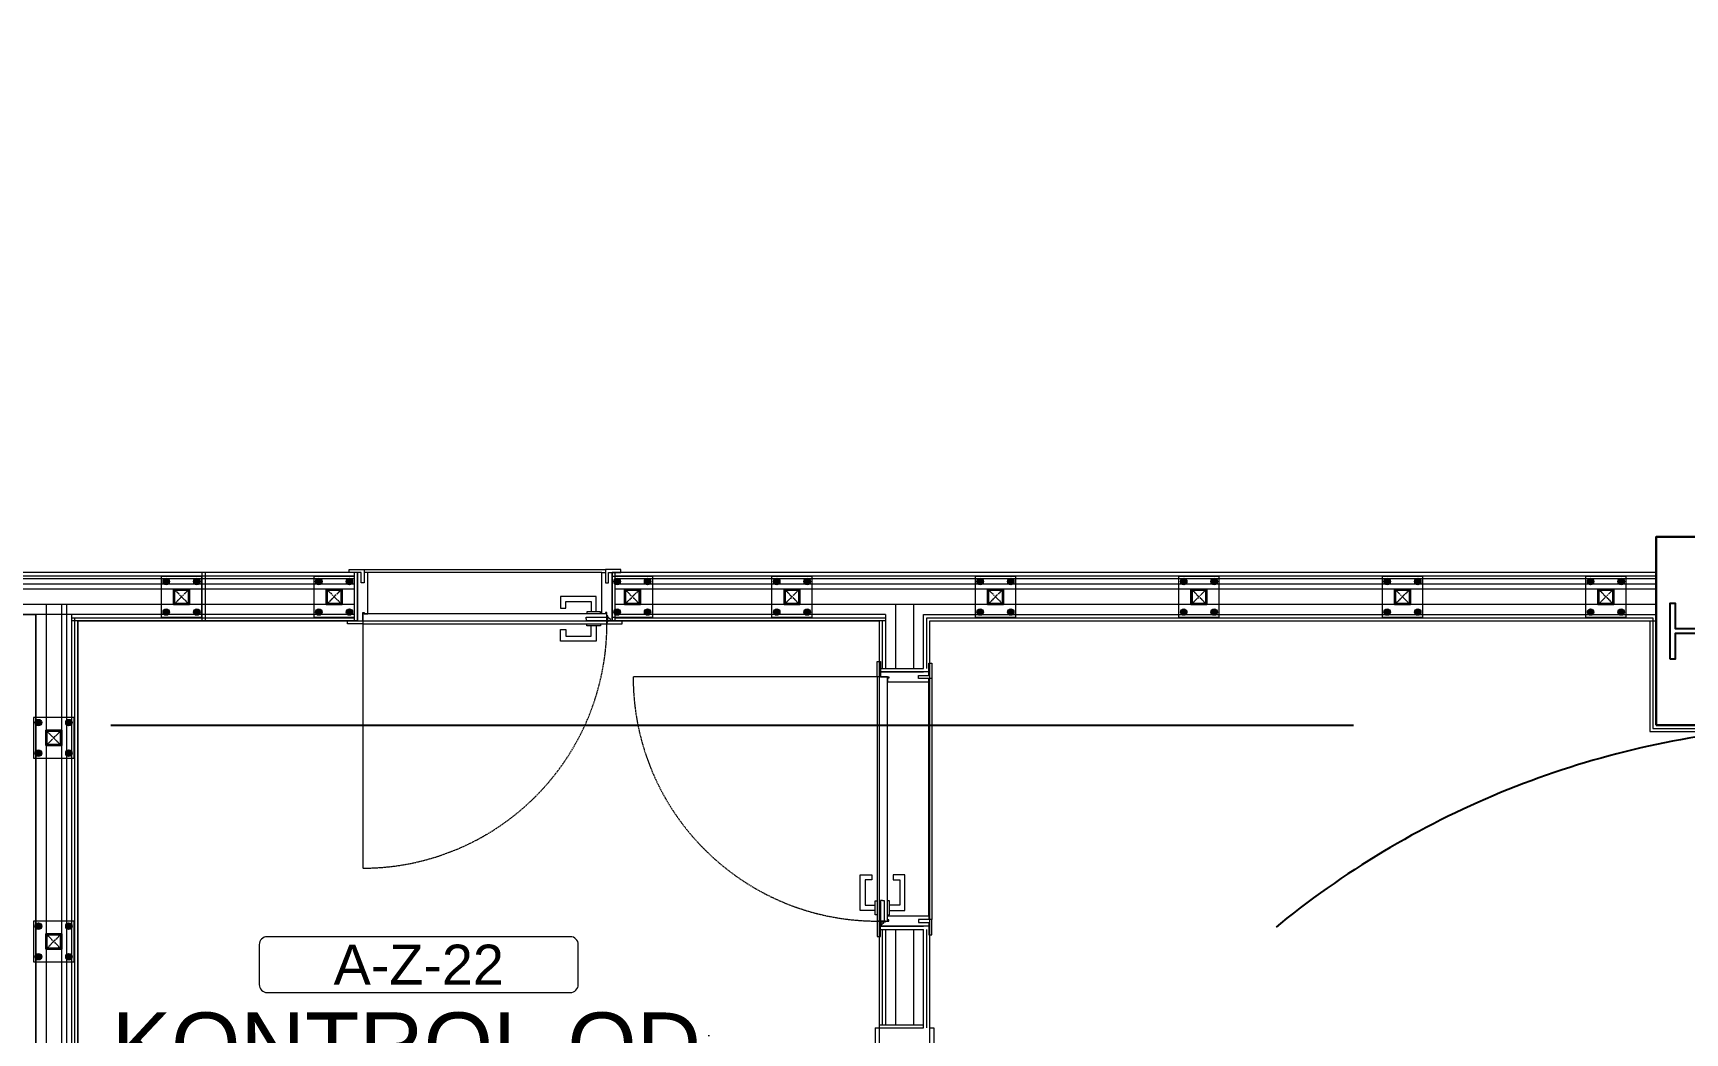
# Model space of a CAD drawing. Header units: centimetres. Extents: x 405464 to 563355, y 50011 to 66875.
# Drawn here: x 511373 to 512022, y 53761 to 54154 of the extents above; entities that cross this region are included whole.
import ezdxf
from ezdxf.enums import TextEntityAlignment as Align

# ---------------------------------------------------------------- set-up
doc = ezdxf.new("R2010")
doc.units = ezdxf.units.CM
for name, pattern in [('CHAIN', [0.3543, 0.2362, -0.0295, 0.0591, -0.0295]), ('DASHDOT', [25.4, 12.7, -6.35, 0, -6.35]), ('DASHED2', [9.525, 6.35, -3.175]), ('M00$0$CENTER', [50.8, 31.75, -6.35, 6.35, -6.35]), ('M00$0$HIDDEN', [0.375, 0.25, -0.125])]:
    doc.linetypes.add(name, pattern=pattern)
doc.layers.get('0').update_dxf_attribs({"lineweight": 9})
doc.layers.add('-MH_Ad', color=1, linetype='Continuous', lineweight=9, true_color=0xff0000)
doc.layers.add('DV_alçıpanel_duvar_yeni', color=1, linetype='Continuous', lineweight=20, true_color=0xff0000)
for name, color, linetype, lineweight in [('0-KRCN-MİMARİ-220526', 8, 'Continuous', 9), ('A_Aks', 30, 'DASHDOT', 9), ('A_celik', 1, 'Continuous', 25), ('A_Duvar-alçiplak', 3, 'Continuous', 30), ('D_Alcipan_YL', 13, 'BATTING', 13), ('DV_akustik', 31, 'Continuous', 13), ('G_0.09', 254, 'Continuous', 9), ('G_0.13', 145, 'Continuous', 13), ('M00$0$A_Iskelet', 20, 'Continuous', 25), ('M00$0$D_Merkez', 51, 'M00$0$CENTER', 13), ('M00$0$D_Profil', 155, 'Continuous', 15), ('M00$0$KP_Acilim', 201, 'M00$0$HIDDEN', 15), ('M00$0$KP_Aksesuar', 9, 'Continuous', 9), ('M00$0$Y_Hidden_[Gizli]', 9, 'M00$0$HIDDEN', 9), ('M00_Mahal_No$0$MH_Alan', 51, 'Continuous', 9), ('MH_Alan', 51, 'Continuous', 9)]:
    doc.layers.add(name, color=color, linetype=linetype, lineweight=lineweight)
doc.layers.add('03__ASM_ALL_CURVES', color=7, linetype='Continuous')
doc.styles.add('M00_Mahal_No$0$Kalin01', font='swissk.ttf')
doc.styles.add('M00_Mahal_No$0$Normal', font='swiss.ttf')
doc.linetypes.add('BATTING', pattern='A,0.0001,-0.1,[134,ltypeshp.shx,S=0.1,R=0,X=-0.1,Y=0],-0.2,[134,ltypeshp.shx,S=0.1,R=180,X=0.1,Y=0],-0.1', length=0.4001)

# ---------------------------------------------------------------- blocks, each defined once
blk = doc.blocks.new('a_aks')
at = {"layer": 'A_Aks', "color": 8, "ltscale": 200}
for p, q in [((7280, 5308.05), (7280, -831.11)), ((-743.44, 1657), (12633.63, 1657))]:
    blk.add_line(p, q, dxfattribs=at)
blk = doc.blocks.new('mimari_yeni_durum')
at = {"layer": 'A_celik', "color": 8}
blk.add_lwpolyline([(7658, 1646), (7658, 1668), (7660, 1668), (7660, 1658), (7700, 1658), (7700, 1668), (7702, 1668), (7702, 1646), (7700, 1646), (7700, 1656), (7660, 1656), (7660, 1646), (7658, 1646)], dxfattribs=at)
at = {"layer": 'A_Duvar-alçiplak', "color": 8}
blk.add_lwpolyline([(7652.5, 1620), (7707.5, 1620), (7707.5, 1694), (7652.5, 1694)], close=True, dxfattribs=at)
at = {"layer": 'A_Aks', "color": 8}
blk.add_blockref('a_aks', (0, 0), dxfattribs=at)
blk = doc.blocks.new('A$C64829d13')
at = {"layer": '03__ASM_ALL_CURVES', "color": 8, "linetype": 'DASHED2', "ltscale": 10}
for p, q in [((241.8, 176.8), (241.8, 0)), ((241.8, 0), (0, 0))]:
    blk.add_line(p, q, dxfattribs=at)
blk.add_arc((153.4, 45.5), 45.5, 109.45227, 22.04551, dxfattribs=at)
blk = doc.blocks.new('M00_Mahal_No$0$MHL')
at = {"color": 0, "linetype": 'ByBlock', "lineweight": -2}
blk.add_lwpolyline([(-100, -5), (-100, -30, 0.414214), (-95, -35), (95, -35, 0.414214), (100, -30), (100, -5, 0.414214), (95, 0), (-95, 0, 0.414214)], format="xyb", close=True, dxfattribs=at)
for tag, height, style, p in [('MAHALNO', 25, 'M00_Mahal_No$0$Kalin01', (0, -17.5)), ('MAHALADI', 40, 'M00_Mahal_No$0$Normal', (0, -67.5))]:
    blk.add_attdef(tag, text='', height=height, dxfattribs=dict(at, style=style)).set_placement(p, align=Align.MIDDLE_CENTER)
at = {"layer": 'M00_Mahal_No$0$MH_Alan', "style": 'M00_Mahal_No$0$Normal'}
blk.add_attdef('ALAN', text='', height=40, dxfattribs=at).set_placement((0, -127.5), align=Align.MIDDLE_CENTER)
blk = doc.blocks.new('A$C17b1b0ad')
at = {"layer": 'MH_Alan', "color": 8}
blk.add_lwpolyline([(7032, 77), (7032, 1261), (7367, 1261), (7367, 1661), (7652.5, 1661), (7652.5, 1620), (7707.5, 1620), (7707.5, 1661), (8849, 1661), (8849, 1620), (8907, 1620), (8907, 88.2)], dxfattribs=at)
blk.add_lwpolyline([(7032, 1661), (7347, 1661), (7347, 1281), (7032, 1281)], close=True, dxfattribs=at)
at = {"layer": '-MH_Ad', "color": 8}
ref = blk.add_blockref('M00_Mahal_No$0$MHL', (7166.02, 1536.87), dxfattribs=dict(at, xscale=0.6272, yscale=0.6272, zscale=0.6272))
ref.add_attrib('MAHALNO', 'A-Z-22', dxfattribs={"layer": '0', "color": 0, "linetype": 'ByBlock', "lineweight": -2, "height": 15.68, "style": 'M00_Mahal_No$0$Kalin01'}).set_placement((7166.02, 1525.9), align=Align.MIDDLE_CENTER)
ref.add_attrib('MAHALADI', 'KONTROL OD.', dxfattribs={"layer": '0', "color": 0, "linetype": 'ByBlock', "lineweight": -2, "height": 25.088, "style": 'M00_Mahal_No$0$Normal'}).set_placement((7166.02, 1494.54), align=Align.MIDDLE_CENTER)
ref.add_attrib('ALAN', '11.97 m²', dxfattribs={"layer": 'M00_Mahal_No$0$MH_Alan', "height": 18.816, "style": 'M00_Mahal_No$0$Normal'}).set_placement((7166.02, 1456.91), align=Align.MIDDLE_CENTER)
blk = doc.blocks.new('*U114')
at = {"ltscale": 40}
blk.add_lwpolyline([(0, 0), (0, 6), (6, 6), (6, 0)], close=True, dxfattribs=at)
at = {"layer": 'M00$0$D_Merkez', "ltscale": 0.015}
for points in [[(0, 0), (6, 6)], [(0, 6), (6, 0)]]:
    blk.add_lwpolyline(points, dxfattribs=at)
at = {"layer": 'M00$0$D_Profil', "ltscale": 40}
blk.add_lwpolyline([(0.4, 0.4), (0.4, 5.6), (5.6, 5.6), (5.6, 0.4)], close=True, dxfattribs=at)
blk = doc.blocks.new('duvarlar')
at = {"color": 8}
for points in [[(7064.75, 1662.5), (7080.75, 1662.5), (7080.75, 1678.5), (7064.75, 1678.5)], [(7124.75, 1662.5), (7140.75, 1662.5), (7140.75, 1678.5), (7124.75, 1678.5)], [(7143.4, 1680), (7138.6, 1680), (7138.6, 1681.2), (7144.6, 1681.2), (7144.6, 1676), (7143.4, 1676)], [(7144.5, 1663.8), (7146, 1663.8), (7146, 1680), (7144.6, 1680), (7144.6, 1676), (7143.4, 1676), (7143.4, 1680), (7142, 1680), (7142, 1661), (7144, 1661), (7144, 1664.3), (7144.5, 1664.3)], [(7239.4, 1680), (7239.4, 1676), (7240.6, 1676), (7240.6, 1680), (7242, 1680), (7242, 1661), (7240, 1661), (7240, 1664.3), (7239.5, 1664.3), (7239.5, 1663.8), (7238, 1663.8), (7238, 1680)], [(7240.6, 1680), (7245.4, 1680), (7245.4, 1681.2), (7239.4, 1681.2), (7239.4, 1676), (7240.6, 1676)], [(7242, 1662.5), (7258, 1662.5), (7258, 1678.5), (7242, 1678.5)], [(7304.75, 1662.5), (7320.75, 1662.5), (7320.75, 1678.5), (7304.75, 1678.5)], [(7384.75, 1662.5), (7400.75, 1662.5), (7400.75, 1678.5), (7384.75, 1678.5)], [(7464.75, 1662.5), (7480.75, 1662.5), (7480.75, 1678.5), (7464.75, 1678.5)], [(7544.75, 1662.5), (7560.75, 1662.5), (7560.75, 1678.5), (7544.75, 1678.5)], [(7624.75, 1662.5), (7640.75, 1662.5), (7640.75, 1678.5), (7624.75, 1678.5)], [(7240, 1659.8), (7240, 1663.8), (7144, 1663.8), (7144, 1659.8)], [(7144, 1659.8), (7138, 1659.8), (7138, 1661), (7144, 1661)], [(7240, 1659.8), (7246, 1659.8), (7246, 1661), (7240, 1661)], [(7346.3, 1639), (7346.3, 1645), (7347.5, 1645), (7347.5, 1639)], [(7366.5, 1639.6), (7366.5, 1644.4), (7367.7, 1644.4), (7367.7, 1638.4), (7362.5, 1638.4), (7362.5, 1639.6)], [(7346.3, 1543), (7350.3, 1543), (7350.3, 1639), (7346.3, 1639)], [(7350.3, 1638.5), (7350.3, 1637), (7366.5, 1637), (7366.5, 1638.4), (7362.5, 1638.4), (7362.5, 1639.6), (7366.5, 1639.6), (7366.5, 1641), (7347.5, 1641), (7347.5, 1639), (7350.8, 1639), (7350.8, 1638.5)], [(7030.5, 1607), (7030.5, 1623), (7014.5, 1623), (7014.5, 1607)], [(7030.5, 1527), (7030.5, 1543), (7014.5, 1543), (7014.5, 1527)], [(7346.3, 1543), (7346.3, 1537), (7347.5, 1537), (7347.5, 1543)], [(7366.5, 1543.6), (7362.5, 1543.6), (7362.5, 1542.4), (7366.5, 1542.4), (7366.5, 1541), (7347.5, 1541), (7347.5, 1543), (7350.8, 1543), (7350.8, 1543.5), (7350.3, 1543.5), (7350.3, 1545), (7366.5, 1545)], [(7366.5, 1542.4), (7366.5, 1537.6), (7367.7, 1537.6), (7367.7, 1543.6), (7362.5, 1543.6), (7362.5, 1542.4)]]:
    blk.add_lwpolyline(points, close=True, dxfattribs=at)
for points in [[(7345.5, 1501), (7347, 1501)], [(7367, 1501), (7368.5, 1501)]]:
    blk.add_lwpolyline(points, dxfattribs=at)
at = {"layer": 'D_Alcipan_YL', "color": 8, "linetype": 'BATTING', "ltscale": 4}
for p, q in [((7140.75, 1675.5), (6507.5, 1675.5)), ((7652.5, 1675.5), (7243.25, 1675.5)), ((7027.5, 1667.5), (7027.5, 77))]:
    blk.add_line(p, q, dxfattribs=at)
at = {"layer": 'DV_akustik', "color": 8}
for p, q in [((6507.5, 1663.5), (7015.5, 1663.5)), ((7015.5, 1663.5), (7015.5, 88)), ((7364.5, 1642.25), (7364.5, 1663.5)), ((7364.5, 1663.5), (7652.5, 1663.5)), ((7652.5, 1663.5), (7652.5, 1620)), ((7367, 1642.25), (7367, 1661)), ((7367, 1661), (7650, 1661)), ((7650, 1661), (7650, 1617.5)), ((7650, 1617.5), (7710, 1617.5)), ((7652.5, 1620), (7707.5, 1620)), ((7364.5, 1501), (7364.5, 1539.75)), ((7367, 1501), (7367, 1539.75))]:
    blk.add_line(p, q, dxfattribs=at)
at = {"layer": 'DV_akustik', "color": 8, "linetype": 'BATTING', "ltscale": 2.5}
for p, q in [((7365.75, 1642.25), (7365.75, 1662.25)), ((7365.75, 1662.25), (7651.25, 1662.25)), ((7651.25, 1662.25), (7651.25, 1618.75)), ((7651.25, 1618.75), (7708.75, 1618.75)), ((7365.75, 1501), (7365.75, 1539.75))]:
    blk.add_line(p, q, dxfattribs=at)
at = {"layer": 'DV_alçıpanel_duvar_yeni', "color": 8}
for p, q in [((7142, 1680), (6507.5, 1680)), ((6507.5, 1678.75), (7140.75, 1678.75)), ((7140.75, 1677.5), (6507.5, 1677.5)), ((7080.75, 1680), (7080.75, 1661)), ((7082, 1680), (7082, 1661)), ((7140.75, 1661), (7140.75, 1680)), ((7142, 1661), (7142, 1680)), ((7652.5, 1680), (7242, 1680)), ((7242, 1661), (7242, 1680)), ((7243.25, 1661), (7243.25, 1680)), ((7243.25, 1678.75), (7652.5, 1678.75)), ((7652.5, 1677.5), (7243.25, 1677.5)), ((7015.5, 77), (7015.5, 1663.5)), ((7140.75, 1663.5), (7029.5, 1663.5)), ((7029.5, 1663.5), (7029.5, 1278.5)), ((7349.5, 1663.5), (7243.25, 1663.5)), ((7349.5, 1663.5), (7349.5, 1642.25)), ((7029.5, 1662.25), (7140.75, 1662.25)), ((7142, 1661), (7029.5, 1661)), ((7030.75, 1278.5), (7030.75, 1662.25)), ((7032, 1661), (7032, 1278.5)), ((7349.5, 1661), (7242, 1661)), ((7243.25, 1662.25), (7349.5, 1662.25)), ((7347, 1661), (7347, 1641)), ((7348.25, 1661), (7348.25, 1642.25)), ((7347, 1642.25), (7364.5, 1642.25)), ((7347, 1641), (7364.5, 1641)), ((7347, 1541), (7347, 1501)), ((7347, 1541), (7364.5, 1541)), ((7347, 1539.75), (7364.5, 1539.75)), ((7348.25, 1539.75), (7348.25, 1502.25)), ((7349.5, 1539.75), (7349.5, 1502.25)), ((7347, 1502.25), (7364.5, 1502.25)), ((7347, 1501), (7364.5, 1501))]:
    blk.add_line(p, q, dxfattribs=at)
at = {"layer": 'G_0.09', "color": 8}
for p, q in [((7065.58, 1676.5), (7066.16, 1677.51)), ((7066.16, 1675.49), (7065.58, 1676.5)), ((7066.16, 1677.51), (7067.34, 1677.51)), ((7067.34, 1677.51), (7067.92, 1676.5)), ((7067.92, 1676.5), (7067.34, 1675.49)), ((7078.16, 1677.51), (7077.58, 1676.5)), ((7077.58, 1676.5), (7078.16, 1675.49)), ((7079.34, 1677.51), (7078.16, 1677.51)), ((7079.92, 1676.5), (7079.34, 1677.51)), ((7079.34, 1675.49), (7079.92, 1676.5)), ((7125.58, 1676.5), (7126.16, 1677.51)), ((7126.16, 1675.49), (7125.58, 1676.5)), ((7126.16, 1677.51), (7127.34, 1677.51)), ((7127.34, 1677.51), (7127.92, 1676.5)), ((7127.92, 1676.5), (7127.34, 1675.49)), ((7138.16, 1677.51), (7137.58, 1676.5)), ((7137.58, 1676.5), (7138.16, 1675.49)), ((7139.34, 1677.51), (7138.16, 1677.51)), ((7139.92, 1676.5), (7139.34, 1677.51)), ((7139.34, 1675.49), (7139.92, 1676.5)), ((7242.83, 1676.5), (7243.41, 1677.51)), ((7243.41, 1675.49), (7242.83, 1676.5)), ((7243.41, 1677.51), (7244.59, 1677.51)), ((7244.59, 1677.51), (7245.17, 1676.5)), ((7245.17, 1676.5), (7244.59, 1675.49)), ((7255.41, 1677.51), (7254.83, 1676.5)), ((7254.83, 1676.5), (7255.41, 1675.49)), ((7256.59, 1677.51), (7255.41, 1677.51)), ((7257.17, 1676.5), (7256.59, 1677.51)), ((7256.59, 1675.49), (7257.17, 1676.5)), ((7305.58, 1676.5), (7306.16, 1677.51)), ((7306.16, 1675.49), (7305.58, 1676.5)), ((7306.16, 1677.51), (7307.34, 1677.51)), ((7307.34, 1677.51), (7307.92, 1676.5)), ((7307.92, 1676.5), (7307.34, 1675.49)), ((7318.16, 1677.51), (7317.58, 1676.5)), ((7317.58, 1676.5), (7318.16, 1675.49)), ((7319.34, 1677.51), (7318.16, 1677.51)), ((7319.92, 1676.5), (7319.34, 1677.51)), ((7319.34, 1675.49), (7319.92, 1676.5)), ((7385.58, 1676.5), (7386.16, 1677.51)), ((7386.16, 1675.49), (7385.58, 1676.5)), ((7386.16, 1677.51), (7387.34, 1677.51)), ((7387.34, 1677.51), (7387.92, 1676.5)), ((7387.92, 1676.5), (7387.34, 1675.49)), ((7398.16, 1677.51), (7397.58, 1676.5)), ((7397.58, 1676.5), (7398.16, 1675.49)), ((7399.34, 1677.51), (7398.16, 1677.51)), ((7399.92, 1676.5), (7399.34, 1677.51)), ((7399.34, 1675.49), (7399.92, 1676.5)), ((7465.58, 1676.5), (7466.16, 1677.51)), ((7466.16, 1675.49), (7465.58, 1676.5)), ((7466.16, 1677.51), (7467.34, 1677.51)), ((7467.34, 1677.51), (7467.92, 1676.5)), ((7467.92, 1676.5), (7467.34, 1675.49)), ((7478.16, 1677.51), (7477.58, 1676.5)), ((7477.58, 1676.5), (7478.16, 1675.49)), ((7479.34, 1677.51), (7478.16, 1677.51)), ((7479.92, 1676.5), (7479.34, 1677.51)), ((7479.34, 1675.49), (7479.92, 1676.5)), ((7545.58, 1676.5), (7546.16, 1677.51)), ((7546.16, 1675.49), (7545.58, 1676.5)), ((7546.16, 1677.51), (7547.34, 1677.51)), ((7547.34, 1677.51), (7547.92, 1676.5)), ((7547.92, 1676.5), (7547.34, 1675.49)), ((7558.16, 1677.51), (7557.58, 1676.5)), ((7557.58, 1676.5), (7558.16, 1675.49)), ((7559.34, 1677.51), (7558.16, 1677.51)), ((7559.92, 1676.5), (7559.34, 1677.51)), ((7559.34, 1675.49), (7559.92, 1676.5)), ((7625.58, 1676.5), (7626.16, 1677.51)), ((7626.16, 1675.49), (7625.58, 1676.5)), ((7626.16, 1677.51), (7627.34, 1677.51)), ((7627.34, 1677.51), (7627.92, 1676.5)), ((7627.92, 1676.5), (7627.34, 1675.49)), ((7638.16, 1677.51), (7637.58, 1676.5)), ((7637.58, 1676.5), (7638.16, 1675.49)), ((7639.34, 1677.51), (7638.16, 1677.51)), ((7639.92, 1676.5), (7639.34, 1677.51)), ((7639.34, 1675.49), (7639.92, 1676.5)), ((7067.34, 1675.49), (7066.16, 1675.49)), ((7078.16, 1675.49), (7079.34, 1675.49)), ((7127.34, 1675.49), (7126.16, 1675.49)), ((7138.16, 1675.49), (7139.34, 1675.49)), ((7244.59, 1675.49), (7243.41, 1675.49)), ((7255.41, 1675.49), (7256.59, 1675.49)), ((7307.34, 1675.49), (7306.16, 1675.49)), ((7318.16, 1675.49), (7319.34, 1675.49)), ((7387.34, 1675.49), (7386.16, 1675.49)), ((7398.16, 1675.49), (7399.34, 1675.49)), ((7467.34, 1675.49), (7466.16, 1675.49)), ((7478.16, 1675.49), (7479.34, 1675.49)), ((7547.34, 1675.49), (7546.16, 1675.49)), ((7558.16, 1675.49), (7559.34, 1675.49)), ((7627.34, 1675.49), (7626.16, 1675.49)), ((7638.16, 1675.49), (7639.34, 1675.49)), ((7066.16, 1665.51), (7065.58, 1664.5)), ((7065.58, 1664.5), (7066.16, 1663.49)), ((7067.34, 1665.51), (7066.16, 1665.51)), ((7066.16, 1663.49), (7067.34, 1663.49)), ((7067.92, 1664.5), (7067.34, 1665.51)), ((7067.34, 1663.49), (7067.92, 1664.5)), ((7077.58, 1664.5), (7078.16, 1665.51)), ((7078.16, 1663.49), (7077.58, 1664.5)), ((7078.16, 1665.51), (7079.34, 1665.51)), ((7079.34, 1663.49), (7078.16, 1663.49)), ((7079.34, 1665.51), (7079.92, 1664.5)), ((7079.92, 1664.5), (7079.34, 1663.49)), ((7126.16, 1665.51), (7125.58, 1664.5)), ((7125.58, 1664.5), (7126.16, 1663.49)), ((7127.34, 1665.51), (7126.16, 1665.51)), ((7126.16, 1663.49), (7127.34, 1663.49)), ((7127.92, 1664.5), (7127.34, 1665.51)), ((7127.34, 1663.49), (7127.92, 1664.5)), ((7137.58, 1664.5), (7138.16, 1665.51)), ((7138.16, 1663.49), (7137.58, 1664.5)), ((7138.16, 1665.51), (7139.34, 1665.51)), ((7139.34, 1663.49), (7138.16, 1663.49)), ((7139.34, 1665.51), (7139.92, 1664.5)), ((7139.92, 1664.5), (7139.34, 1663.49)), ((7243.41, 1665.51), (7242.83, 1664.5)), ((7242.83, 1664.5), (7243.41, 1663.49)), ((7244.59, 1665.51), (7243.41, 1665.51)), ((7243.41, 1663.49), (7244.59, 1663.49)), ((7245.17, 1664.5), (7244.59, 1665.51)), ((7244.59, 1663.49), (7245.17, 1664.5)), ((7254.83, 1664.5), (7255.41, 1665.51)), ((7255.41, 1663.49), (7254.83, 1664.5)), ((7255.41, 1665.51), (7256.59, 1665.51)), ((7256.59, 1663.49), (7255.41, 1663.49)), ((7256.59, 1665.51), (7257.17, 1664.5)), ((7257.17, 1664.5), (7256.59, 1663.49)), ((7306.16, 1665.51), (7305.58, 1664.5)), ((7305.58, 1664.5), (7306.16, 1663.49)), ((7307.34, 1665.51), (7306.16, 1665.51)), ((7306.16, 1663.49), (7307.34, 1663.49)), ((7307.92, 1664.5), (7307.34, 1665.51)), ((7307.34, 1663.49), (7307.92, 1664.5)), ((7317.58, 1664.5), (7318.16, 1665.51)), ((7318.16, 1663.49), (7317.58, 1664.5)), ((7318.16, 1665.51), (7319.34, 1665.51)), ((7319.34, 1663.49), (7318.16, 1663.49)), ((7319.34, 1665.51), (7319.92, 1664.5)), ((7319.92, 1664.5), (7319.34, 1663.49)), ((7386.16, 1665.51), (7385.58, 1664.5)), ((7385.58, 1664.5), (7386.16, 1663.49)), ((7387.34, 1665.51), (7386.16, 1665.51)), ((7386.16, 1663.49), (7387.34, 1663.49)), ((7387.92, 1664.5), (7387.34, 1665.51)), ((7387.34, 1663.49), (7387.92, 1664.5)), ((7397.58, 1664.5), (7398.16, 1665.51)), ((7398.16, 1663.49), (7397.58, 1664.5)), ((7398.16, 1665.51), (7399.34, 1665.51)), ((7399.34, 1663.49), (7398.16, 1663.49)), ((7399.34, 1665.51), (7399.92, 1664.5)), ((7399.92, 1664.5), (7399.34, 1663.49)), ((7466.16, 1665.51), (7465.58, 1664.5)), ((7465.58, 1664.5), (7466.16, 1663.49)), ((7467.34, 1665.51), (7466.16, 1665.51)), ((7466.16, 1663.49), (7467.34, 1663.49)), ((7467.92, 1664.5), (7467.34, 1665.51)), ((7467.34, 1663.49), (7467.92, 1664.5)), ((7477.58, 1664.5), (7478.16, 1665.51)), ((7478.16, 1663.49), (7477.58, 1664.5)), ((7478.16, 1665.51), (7479.34, 1665.51)), ((7479.34, 1663.49), (7478.16, 1663.49)), ((7479.34, 1665.51), (7479.92, 1664.5)), ((7479.92, 1664.5), (7479.34, 1663.49)), ((7546.16, 1665.51), (7545.58, 1664.5)), ((7545.58, 1664.5), (7546.16, 1663.49)), ((7547.34, 1665.51), (7546.16, 1665.51)), ((7546.16, 1663.49), (7547.34, 1663.49)), ((7547.92, 1664.5), (7547.34, 1665.51)), ((7547.34, 1663.49), (7547.92, 1664.5)), ((7557.58, 1664.5), (7558.16, 1665.51)), ((7558.16, 1663.49), (7557.58, 1664.5)), ((7558.16, 1665.51), (7559.34, 1665.51)), ((7559.34, 1663.49), (7558.16, 1663.49)), ((7559.34, 1665.51), (7559.92, 1664.5)), ((7559.92, 1664.5), (7559.34, 1663.49)), ((7626.16, 1665.51), (7625.58, 1664.5)), ((7625.58, 1664.5), (7626.16, 1663.49)), ((7627.34, 1665.51), (7626.16, 1665.51)), ((7626.16, 1663.49), (7627.34, 1663.49)), ((7627.92, 1664.5), (7627.34, 1665.51)), ((7627.34, 1663.49), (7627.92, 1664.5)), ((7637.58, 1664.5), (7638.16, 1665.51)), ((7638.16, 1663.49), (7637.58, 1664.5)), ((7638.16, 1665.51), (7639.34, 1665.51)), ((7639.34, 1663.49), (7638.16, 1663.49)), ((7639.34, 1665.51), (7639.92, 1664.5)), ((7639.92, 1664.5), (7639.34, 1663.49)), ((7016.5, 1622.17), (7015.49, 1621.59)), ((7015.49, 1621.59), (7015.49, 1620.41)), ((7015.49, 1620.41), (7016.5, 1619.83)), ((7017.51, 1621.59), (7016.5, 1622.17)), ((7016.5, 1619.83), (7017.51, 1620.41)), ((7017.51, 1620.41), (7017.51, 1621.59)), ((7027.49, 1621.59), (7028.5, 1622.17)), ((7027.49, 1620.41), (7027.49, 1621.59)), ((7028.5, 1619.83), (7027.49, 1620.41)), ((7028.5, 1622.17), (7029.51, 1621.59)), ((7029.51, 1620.41), (7028.5, 1619.83)), ((7029.51, 1621.59), (7029.51, 1620.41)), ((7015.49, 1609.59), (7016.5, 1610.17)), ((7015.49, 1608.41), (7015.49, 1609.59)), ((7016.5, 1607.83), (7015.49, 1608.41)), ((7016.5, 1610.17), (7017.51, 1609.59)), ((7017.51, 1608.41), (7016.5, 1607.83)), ((7017.51, 1609.59), (7017.51, 1608.41)), ((7028.5, 1610.17), (7027.49, 1609.59)), ((7027.49, 1609.59), (7027.49, 1608.41)), ((7027.49, 1608.41), (7028.5, 1607.83)), ((7029.51, 1609.59), (7028.5, 1610.17)), ((7028.5, 1607.83), (7029.51, 1608.41)), ((7029.51, 1608.41), (7029.51, 1609.59)), ((7016.5, 1542.17), (7015.49, 1541.59)), ((7015.49, 1541.59), (7015.49, 1540.41)), ((7015.49, 1540.41), (7016.5, 1539.83)), ((7017.51, 1541.59), (7016.5, 1542.17)), ((7016.5, 1539.83), (7017.51, 1540.41)), ((7017.51, 1540.41), (7017.51, 1541.59)), ((7027.49, 1541.59), (7028.5, 1542.17)), ((7027.49, 1540.41), (7027.49, 1541.59)), ((7028.5, 1539.83), (7027.49, 1540.41)), ((7028.5, 1542.17), (7029.51, 1541.59)), ((7029.51, 1540.41), (7028.5, 1539.83)), ((7029.51, 1541.59), (7029.51, 1540.41)), ((7015.49, 1529.59), (7016.5, 1530.17)), ((7015.49, 1528.41), (7015.49, 1529.59)), ((7016.5, 1527.83), (7015.49, 1528.41)), ((7016.5, 1530.17), (7017.51, 1529.59)), ((7017.51, 1528.41), (7016.5, 1527.83)), ((7017.51, 1529.59), (7017.51, 1528.41)), ((7028.5, 1530.17), (7027.49, 1529.59)), ((7027.49, 1529.59), (7027.49, 1528.41)), ((7027.49, 1528.41), (7028.5, 1527.83)), ((7029.51, 1529.59), (7028.5, 1530.17)), ((7028.5, 1527.83), (7029.51, 1528.41)), ((7029.51, 1528.41), (7029.51, 1529.59))]:
    blk.add_line(p, q, dxfattribs=at)
at = {"layer": 'G_0.09', "color": 8, "linetype": 'CHAIN', "ltscale": 3}
for p, q in [((7067.92, 1676.5), (7065.58, 1676.5)), ((7066.75, 1677.51), (7066.75, 1675.49)), ((7077.58, 1676.5), (7079.92, 1676.5)), ((7078.75, 1677.51), (7078.75, 1675.49)), ((7127.92, 1676.5), (7125.58, 1676.5)), ((7126.75, 1677.51), (7126.75, 1675.49)), ((7137.58, 1676.5), (7139.92, 1676.5)), ((7138.75, 1677.51), (7138.75, 1675.49)), ((7245.17, 1676.5), (7242.83, 1676.5)), ((7244, 1677.51), (7244, 1675.49)), ((7254.83, 1676.5), (7257.17, 1676.5)), ((7256, 1677.51), (7256, 1675.49)), ((7307.92, 1676.5), (7305.58, 1676.5)), ((7306.75, 1677.51), (7306.75, 1675.49)), ((7317.58, 1676.5), (7319.92, 1676.5)), ((7318.75, 1677.51), (7318.75, 1675.49)), ((7387.92, 1676.5), (7385.58, 1676.5)), ((7386.75, 1677.51), (7386.75, 1675.49)), ((7397.58, 1676.5), (7399.92, 1676.5)), ((7398.75, 1677.51), (7398.75, 1675.49)), ((7467.92, 1676.5), (7465.58, 1676.5)), ((7466.75, 1677.51), (7466.75, 1675.49)), ((7477.58, 1676.5), (7479.92, 1676.5)), ((7478.75, 1677.51), (7478.75, 1675.49)), ((7547.92, 1676.5), (7545.58, 1676.5)), ((7546.75, 1677.51), (7546.75, 1675.49)), ((7557.58, 1676.5), (7559.92, 1676.5)), ((7558.75, 1677.51), (7558.75, 1675.49)), ((7627.92, 1676.5), (7625.58, 1676.5)), ((7626.75, 1677.51), (7626.75, 1675.49)), ((7637.58, 1676.5), (7639.92, 1676.5)), ((7638.75, 1677.51), (7638.75, 1675.49)), ((7067.92, 1664.5), (7065.58, 1664.5)), ((7066.75, 1663.49), (7066.75, 1665.51)), ((7077.58, 1664.5), (7079.92, 1664.5)), ((7078.75, 1663.49), (7078.75, 1665.51)), ((7127.92, 1664.5), (7125.58, 1664.5)), ((7126.75, 1663.49), (7126.75, 1665.51)), ((7137.58, 1664.5), (7139.92, 1664.5)), ((7138.75, 1663.49), (7138.75, 1665.51)), ((7245.17, 1664.5), (7242.83, 1664.5)), ((7244, 1663.49), (7244, 1665.51)), ((7254.83, 1664.5), (7257.17, 1664.5)), ((7256, 1663.49), (7256, 1665.51)), ((7307.92, 1664.5), (7305.58, 1664.5)), ((7306.75, 1663.49), (7306.75, 1665.51)), ((7317.58, 1664.5), (7319.92, 1664.5)), ((7318.75, 1663.49), (7318.75, 1665.51)), ((7387.92, 1664.5), (7385.58, 1664.5)), ((7386.75, 1663.49), (7386.75, 1665.51)), ((7397.58, 1664.5), (7399.92, 1664.5)), ((7398.75, 1663.49), (7398.75, 1665.51)), ((7467.92, 1664.5), (7465.58, 1664.5)), ((7466.75, 1663.49), (7466.75, 1665.51)), ((7477.58, 1664.5), (7479.92, 1664.5)), ((7478.75, 1663.49), (7478.75, 1665.51)), ((7547.92, 1664.5), (7545.58, 1664.5)), ((7546.75, 1663.49), (7546.75, 1665.51)), ((7557.58, 1664.5), (7559.92, 1664.5)), ((7558.75, 1663.49), (7558.75, 1665.51)), ((7627.92, 1664.5), (7625.58, 1664.5)), ((7626.75, 1663.49), (7626.75, 1665.51)), ((7637.58, 1664.5), (7639.92, 1664.5)), ((7638.75, 1663.49), (7638.75, 1665.51)), ((7015.49, 1621), (7017.51, 1621)), ((7016.5, 1619.83), (7016.5, 1622.17)), ((7029.51, 1621), (7027.49, 1621)), ((7028.5, 1619.83), (7028.5, 1622.17)), ((7015.49, 1609), (7017.51, 1609)), ((7016.5, 1610.17), (7016.5, 1607.83)), ((7029.51, 1609), (7027.49, 1609)), ((7028.5, 1610.17), (7028.5, 1607.83)), ((7015.49, 1541), (7017.51, 1541)), ((7016.5, 1539.83), (7016.5, 1542.17)), ((7029.51, 1541), (7027.49, 1541)), ((7028.5, 1539.83), (7028.5, 1542.17)), ((7015.49, 1529), (7017.51, 1529)), ((7016.5, 1530.17), (7016.5, 1527.83)), ((7029.51, 1529), (7027.49, 1529)), ((7028.5, 1530.17), (7028.5, 1527.83))]:
    blk.add_line(p, q, dxfattribs=at)
at = {"layer": 'G_0.09', "color": 8}
for points in [[(7345.5, 1501), (7345.5, 1301), (7347, 1301)], [(7368.5, 1501), (7368.5, 1301), (7367, 1301)]]:
    blk.add_lwpolyline(points, dxfattribs=at)
for centre, radius in [((7066.75, 1676.5), 1.28), ((7066.75, 1676.5), 0.917), ((7066.75, 1676.5), 0.9), ((7066.75, 1676.5), 0.693), ((7066.75, 1676.5), 0.64), ((7066.75, 1676.5), 0.539), ((7078.75, 1676.5), 1.28), ((7078.75, 1676.5), 0.917), ((7078.75, 1676.5), 0.9), ((7078.75, 1676.5), 0.693), ((7078.75, 1676.5), 0.64), ((7078.75, 1676.5), 0.539), ((7126.75, 1676.5), 1.28), ((7126.75, 1676.5), 0.917), ((7126.75, 1676.5), 0.9), ((7126.75, 1676.5), 0.693), ((7126.75, 1676.5), 0.64), ((7126.75, 1676.5), 0.539), ((7138.75, 1676.5), 1.28), ((7138.75, 1676.5), 0.917), ((7138.75, 1676.5), 0.9), ((7138.75, 1676.5), 0.693), ((7138.75, 1676.5), 0.64), ((7138.75, 1676.5), 0.539), ((7244, 1676.5), 1.28), ((7244, 1676.5), 0.917), ((7244, 1676.5), 0.9), ((7244, 1676.5), 0.693), ((7244, 1676.5), 0.64), ((7244, 1676.5), 0.539), ((7256, 1676.5), 1.28), ((7256, 1676.5), 0.917), ((7256, 1676.5), 0.9), ((7256, 1676.5), 0.693), ((7256, 1676.5), 0.64), ((7256, 1676.5), 0.539), ((7306.75, 1676.5), 1.28), ((7306.75, 1676.5), 0.917), ((7306.75, 1676.5), 0.9), ((7306.75, 1676.5), 0.693), ((7306.75, 1676.5), 0.64), ((7306.75, 1676.5), 0.539), ((7318.75, 1676.5), 1.28), ((7318.75, 1676.5), 0.917), ((7318.75, 1676.5), 0.9), ((7318.75, 1676.5), 0.693), ((7318.75, 1676.5), 0.64), ((7318.75, 1676.5), 0.539), ((7386.75, 1676.5), 1.28), ((7386.75, 1676.5), 0.917), ((7386.75, 1676.5), 0.9), ((7386.75, 1676.5), 0.693), ((7386.75, 1676.5), 0.64), ((7386.75, 1676.5), 0.539), ((7398.75, 1676.5), 1.28), ((7398.75, 1676.5), 0.917), ((7398.75, 1676.5), 0.9), ((7398.75, 1676.5), 0.693), ((7398.75, 1676.5), 0.64), ((7398.75, 1676.5), 0.539), ((7466.75, 1676.5), 1.28), ((7466.75, 1676.5), 0.917), ((7466.75, 1676.5), 0.9), ((7466.75, 1676.5), 0.693), ((7466.75, 1676.5), 0.64), ((7466.75, 1676.5), 0.539), ((7478.75, 1676.5), 1.28), ((7478.75, 1676.5), 0.917), ((7478.75, 1676.5), 0.9), ((7478.75, 1676.5), 0.693), ((7478.75, 1676.5), 0.64), ((7478.75, 1676.5), 0.539), ((7546.75, 1676.5), 1.28), ((7546.75, 1676.5), 0.917), ((7546.75, 1676.5), 0.9), ((7546.75, 1676.5), 0.693), ((7546.75, 1676.5), 0.64), ((7546.75, 1676.5), 0.539), ((7558.75, 1676.5), 1.28), ((7558.75, 1676.5), 0.917), ((7558.75, 1676.5), 0.9), ((7558.75, 1676.5), 0.693), ((7558.75, 1676.5), 0.64), ((7558.75, 1676.5), 0.539), ((7626.75, 1676.5), 1.28), ((7626.75, 1676.5), 0.917), ((7626.75, 1676.5), 0.9), ((7626.75, 1676.5), 0.693), ((7626.75, 1676.5), 0.64), ((7626.75, 1676.5), 0.539), ((7638.75, 1676.5), 1.28), ((7638.75, 1676.5), 0.917), ((7638.75, 1676.5), 0.9), ((7638.75, 1676.5), 0.693), ((7638.75, 1676.5), 0.64), ((7638.75, 1676.5), 0.539), ((7066.75, 1664.5), 1.28), ((7066.75, 1664.5), 0.917), ((7066.75, 1664.5), 0.9), ((7066.75, 1664.5), 0.693), ((7066.75, 1664.5), 0.64), ((7066.75, 1664.5), 0.539), ((7078.75, 1664.5), 1.28), ((7078.75, 1664.5), 0.917), ((7078.75, 1664.5), 0.9), ((7078.75, 1664.5), 0.693), ((7078.75, 1664.5), 0.64), ((7078.75, 1664.5), 0.539), ((7126.75, 1664.5), 1.28), ((7126.75, 1664.5), 0.917), ((7126.75, 1664.5), 0.9), ((7126.75, 1664.5), 0.693), ((7126.75, 1664.5), 0.64), ((7126.75, 1664.5), 0.539), ((7138.75, 1664.5), 1.28), ((7138.75, 1664.5), 0.917), ((7138.75, 1664.5), 0.9), ((7138.75, 1664.5), 0.693), ((7138.75, 1664.5), 0.64), ((7138.75, 1664.5), 0.539), ((7244, 1664.5), 1.28), ((7244, 1664.5), 0.917), ((7244, 1664.5), 0.9), ((7244, 1664.5), 0.693), ((7244, 1664.5), 0.64), ((7244, 1664.5), 0.539), ((7256, 1664.5), 1.28), ((7256, 1664.5), 0.917), ((7256, 1664.5), 0.9), ((7256, 1664.5), 0.693), ((7256, 1664.5), 0.64), ((7256, 1664.5), 0.539), ((7306.75, 1664.5), 1.28), ((7306.75, 1664.5), 0.917), ((7306.75, 1664.5), 0.9), ((7306.75, 1664.5), 0.693), ((7306.75, 1664.5), 0.64), ((7306.75, 1664.5), 0.539), ((7318.75, 1664.5), 1.28), ((7318.75, 1664.5), 0.917), ((7318.75, 1664.5), 0.9), ((7318.75, 1664.5), 0.693), ((7318.75, 1664.5), 0.64), ((7318.75, 1664.5), 0.539), ((7386.75, 1664.5), 1.28), ((7386.75, 1664.5), 0.917), ((7386.75, 1664.5), 0.9), ((7386.75, 1664.5), 0.693), ((7386.75, 1664.5), 0.64), ((7386.75, 1664.5), 0.539), ((7398.75, 1664.5), 1.28), ((7398.75, 1664.5), 0.917), ((7398.75, 1664.5), 0.9), ((7398.75, 1664.5), 0.693), ((7398.75, 1664.5), 0.64), ((7398.75, 1664.5), 0.539), ((7466.75, 1664.5), 1.28), ((7466.75, 1664.5), 0.917), ((7466.75, 1664.5), 0.9), ((7466.75, 1664.5), 0.693), ((7466.75, 1664.5), 0.64), ((7466.75, 1664.5), 0.539), ((7478.75, 1664.5), 1.28), ((7478.75, 1664.5), 0.917), ((7478.75, 1664.5), 0.9), ((7478.75, 1664.5), 0.693), ((7478.75, 1664.5), 0.64), ((7478.75, 1664.5), 0.539), ((7546.75, 1664.5), 1.28), ((7546.75, 1664.5), 0.917), ((7546.75, 1664.5), 0.9), ((7546.75, 1664.5), 0.693), ((7546.75, 1664.5), 0.64), ((7546.75, 1664.5), 0.539), ((7558.75, 1664.5), 1.28), ((7558.75, 1664.5), 0.917), ((7558.75, 1664.5), 0.9), ((7558.75, 1664.5), 0.693), ((7558.75, 1664.5), 0.64), ((7558.75, 1664.5), 0.539), ((7626.75, 1664.5), 1.28), ((7626.75, 1664.5), 0.917), ((7626.75, 1664.5), 0.9), ((7626.75, 1664.5), 0.693), ((7626.75, 1664.5), 0.64), ((7626.75, 1664.5), 0.539), ((7638.75, 1664.5), 1.28), ((7638.75, 1664.5), 0.917), ((7638.75, 1664.5), 0.9), ((7638.75, 1664.5), 0.693), ((7638.75, 1664.5), 0.64), ((7638.75, 1664.5), 0.539), ((7016.5, 1621), 1.28), ((7016.5, 1621), 0.917), ((7016.5, 1621), 0.9), ((7016.5, 1621), 0.693), ((7016.5, 1621), 0.64), ((7016.5, 1621), 0.539), ((7028.5, 1621), 1.28), ((7028.5, 1621), 0.917), ((7028.5, 1621), 0.9), ((7028.5, 1621), 0.693), ((7028.5, 1621), 0.64), ((7028.5, 1621), 0.539), ((7016.5, 1609), 1.28), ((7016.5, 1609), 0.917), ((7016.5, 1609), 0.9), ((7016.5, 1609), 0.693), ((7016.5, 1609), 0.64), ((7016.5, 1609), 0.539), ((7028.5, 1609), 1.28), ((7028.5, 1609), 0.917), ((7028.5, 1609), 0.9), ((7028.5, 1609), 0.693), ((7028.5, 1609), 0.64), ((7028.5, 1609), 0.539), ((7016.5, 1541), 1.28), ((7016.5, 1541), 0.917), ((7016.5, 1541), 0.9), ((7016.5, 1541), 0.693), ((7016.5, 1541), 0.64), ((7016.5, 1541), 0.539), ((7028.5, 1541), 1.28), ((7028.5, 1541), 0.917), ((7028.5, 1541), 0.9), ((7028.5, 1541), 0.693), ((7028.5, 1541), 0.64), ((7028.5, 1541), 0.539), ((7016.5, 1529), 1.28), ((7016.5, 1529), 0.917), ((7016.5, 1529), 0.9), ((7016.5, 1529), 0.693), ((7016.5, 1529), 0.64), ((7016.5, 1529), 0.539), ((7028.5, 1529), 1.28), ((7028.5, 1529), 0.917), ((7028.5, 1529), 0.9), ((7028.5, 1529), 0.693), ((7028.5, 1529), 0.64), ((7028.5, 1529), 0.539)]:
    blk.add_circle(centre, radius, dxfattribs=at)
at = {"layer": 'G_0.09', "color": 8, "linetype": 'Continuous'}
for centre, start, end in [((7066.75, 1676.5), 72, 252), ((7066.75, 1676.5), 72, 252), ((7066.75, 1676.5), 252, 72), ((7066.75, 1676.5), 252, 72), ((7078.75, 1676.5), 108, 288), ((7078.75, 1676.5), 108, 288), ((7078.75, 1676.5), 288, 108), ((7078.75, 1676.5), 288, 108), ((7126.75, 1676.5), 72, 252), ((7126.75, 1676.5), 72, 252), ((7126.75, 1676.5), 252, 72), ((7126.75, 1676.5), 252, 72), ((7138.75, 1676.5), 108, 288), ((7138.75, 1676.5), 108, 288), ((7138.75, 1676.5), 288, 108), ((7138.75, 1676.5), 288, 108), ((7244, 1676.5), 72, 252), ((7244, 1676.5), 72, 252), ((7244, 1676.5), 252, 72), ((7244, 1676.5), 252, 72), ((7256, 1676.5), 108, 288), ((7256, 1676.5), 108, 288), ((7256, 1676.5), 288, 108), ((7256, 1676.5), 288, 108), ((7306.75, 1676.5), 72, 252), ((7306.75, 1676.5), 72, 252), ((7306.75, 1676.5), 252, 72), ((7306.75, 1676.5), 252, 72), ((7318.75, 1676.5), 108, 288), ((7318.75, 1676.5), 108, 288), ((7318.75, 1676.5), 288, 108), ((7318.75, 1676.5), 288, 108), ((7386.75, 1676.5), 72, 252), ((7386.75, 1676.5), 72, 252), ((7386.75, 1676.5), 252, 72), ((7386.75, 1676.5), 252, 72), ((7398.75, 1676.5), 108, 288), ((7398.75, 1676.5), 108, 288), ((7398.75, 1676.5), 288, 108), ((7398.75, 1676.5), 288, 108), ((7466.75, 1676.5), 72, 252), ((7466.75, 1676.5), 72, 252), ((7466.75, 1676.5), 252, 72), ((7466.75, 1676.5), 252, 72), ((7478.75, 1676.5), 108, 288), ((7478.75, 1676.5), 108, 288), ((7478.75, 1676.5), 288, 108), ((7478.75, 1676.5), 288, 108), ((7546.75, 1676.5), 72, 252), ((7546.75, 1676.5), 72, 252), ((7546.75, 1676.5), 252, 72), ((7546.75, 1676.5), 252, 72), ((7558.75, 1676.5), 108, 288), ((7558.75, 1676.5), 108, 288), ((7558.75, 1676.5), 288, 108), ((7558.75, 1676.5), 288, 108), ((7626.75, 1676.5), 72, 252), ((7626.75, 1676.5), 72, 252), ((7626.75, 1676.5), 252, 72), ((7626.75, 1676.5), 252, 72), ((7638.75, 1676.5), 108, 288), ((7638.75, 1676.5), 108, 288), ((7638.75, 1676.5), 288, 108), ((7638.75, 1676.5), 288, 108), ((7066.75, 1664.5), 108, 288), ((7066.75, 1664.5), 108, 288), ((7066.75, 1664.5), 288, 108), ((7066.75, 1664.5), 288, 108), ((7078.75, 1664.5), 72, 252), ((7078.75, 1664.5), 72, 252), ((7078.75, 1664.5), 252, 72), ((7078.75, 1664.5), 252, 72), ((7126.75, 1664.5), 108, 288), ((7126.75, 1664.5), 108, 288), ((7126.75, 1664.5), 288, 108), ((7126.75, 1664.5), 288, 108), ((7138.75, 1664.5), 72, 252), ((7138.75, 1664.5), 72, 252), ((7138.75, 1664.5), 252, 72), ((7138.75, 1664.5), 252, 72), ((7244, 1664.5), 108, 288), ((7244, 1664.5), 108, 288), ((7244, 1664.5), 288, 108), ((7244, 1664.5), 288, 108), ((7256, 1664.5), 72, 252), ((7256, 1664.5), 72, 252), ((7256, 1664.5), 252, 72), ((7256, 1664.5), 252, 72), ((7306.75, 1664.5), 108, 288), ((7306.75, 1664.5), 108, 288), ((7306.75, 1664.5), 288, 108), ((7306.75, 1664.5), 288, 108), ((7318.75, 1664.5), 72, 252), ((7318.75, 1664.5), 72, 252), ((7318.75, 1664.5), 252, 72), ((7318.75, 1664.5), 252, 72), ((7386.75, 1664.5), 108, 288), ((7386.75, 1664.5), 108, 288), ((7386.75, 1664.5), 288, 108), ((7386.75, 1664.5), 288, 108), ((7398.75, 1664.5), 72, 252), ((7398.75, 1664.5), 72, 252), ((7398.75, 1664.5), 252, 72), ((7398.75, 1664.5), 252, 72), ((7466.75, 1664.5), 108, 288), ((7466.75, 1664.5), 108, 288), ((7466.75, 1664.5), 288, 108), ((7466.75, 1664.5), 288, 108), ((7478.75, 1664.5), 72, 252), ((7478.75, 1664.5), 72, 252), ((7478.75, 1664.5), 252, 72), ((7478.75, 1664.5), 252, 72), ((7546.75, 1664.5), 108, 288), ((7546.75, 1664.5), 108, 288), ((7546.75, 1664.5), 288, 108), ((7546.75, 1664.5), 288, 108), ((7558.75, 1664.5), 72, 252), ((7558.75, 1664.5), 72, 252), ((7558.75, 1664.5), 252, 72), ((7558.75, 1664.5), 252, 72), ((7626.75, 1664.5), 108, 288), ((7626.75, 1664.5), 108, 288), ((7626.75, 1664.5), 288, 108), ((7626.75, 1664.5), 288, 108), ((7638.75, 1664.5), 72, 252), ((7638.75, 1664.5), 72, 252), ((7638.75, 1664.5), 252, 72), ((7638.75, 1664.5), 252, 72), ((7016.5, 1621), 18, 198), ((7016.5, 1621), 18, 198), ((7016.5, 1621), 198, 18), ((7016.5, 1621), 198, 18), ((7028.5, 1621), 162, 342), ((7028.5, 1621), 162, 342), ((7028.5, 1621), 342, 162), ((7028.5, 1621), 342, 162), ((7016.5, 1609), 162, 342), ((7016.5, 1609), 162, 342), ((7016.5, 1609), 342, 162), ((7016.5, 1609), 342, 162), ((7028.5, 1609), 18, 198), ((7028.5, 1609), 18, 198), ((7028.5, 1609), 198, 18), ((7028.5, 1609), 198, 18), ((7016.5, 1541), 18, 198), ((7016.5, 1541), 18, 198), ((7016.5, 1541), 198, 18), ((7016.5, 1541), 198, 18), ((7028.5, 1541), 162, 342), ((7028.5, 1541), 162, 342), ((7028.5, 1541), 342, 162), ((7028.5, 1541), 342, 162), ((7016.5, 1529), 162, 342), ((7016.5, 1529), 162, 342), ((7016.5, 1529), 342, 162), ((7016.5, 1529), 342, 162), ((7028.5, 1529), 18, 198), ((7028.5, 1529), 18, 198), ((7028.5, 1529), 198, 18), ((7028.5, 1529), 198, 18)]:
    blk.add_arc(centre, 0.72, start, end, dxfattribs=at)
at = {"layer": 'G_0.09', "color": 8}
for centre, start, end in [((7066.75, 1676.5), 100, 10), ((7078.75, 1676.5), 170, 80), ((7126.75, 1676.5), 100, 10), ((7138.75, 1676.5), 170, 80), ((7244, 1676.5), 100, 10), ((7256, 1676.5), 170, 80), ((7306.75, 1676.5), 100, 10), ((7318.75, 1676.5), 170, 80), ((7386.75, 1676.5), 100, 10), ((7398.75, 1676.5), 170, 80), ((7466.75, 1676.5), 100, 10), ((7478.75, 1676.5), 170, 80), ((7546.75, 1676.5), 100, 10), ((7558.75, 1676.5), 170, 80), ((7626.75, 1676.5), 100, 10), ((7638.75, 1676.5), 170, 80), ((7066.75, 1664.5), 350, 260), ((7078.75, 1664.5), 280, 190), ((7126.75, 1664.5), 350, 260), ((7138.75, 1664.5), 280, 190), ((7244, 1664.5), 350, 260), ((7256, 1664.5), 280, 190), ((7306.75, 1664.5), 350, 260), ((7318.75, 1664.5), 280, 190), ((7386.75, 1664.5), 350, 260), ((7398.75, 1664.5), 280, 190), ((7466.75, 1664.5), 350, 260), ((7478.75, 1664.5), 280, 190), ((7546.75, 1664.5), 350, 260), ((7558.75, 1664.5), 280, 190), ((7626.75, 1664.5), 350, 260), ((7638.75, 1664.5), 280, 190), ((7016.5, 1621), 260, 170), ((7028.5, 1621), 10, 280), ((7016.5, 1609), 190, 100), ((7028.5, 1609), 80, 350), ((7016.5, 1541), 260, 170), ((7028.5, 1541), 10, 280), ((7016.5, 1529), 190, 100), ((7028.5, 1529), 80, 350)]:
    blk.add_arc(centre, 0.64, start, end, dxfattribs=at)
at = {"layer": 'G_0.13', "color": 8}
for p, q in [((7140.75, 1677.5), (6507.5, 1677.5)), ((7652.5, 1677.5), (7243.25, 1677.5)), ((7140.75, 1673.5), (6507.5, 1673.5)), ((7652.5, 1673.5), (7243.25, 1673.5)), ((7140.75, 1667.5), (6507.5, 1667.5)), ((7140.75, 1663.5), (6507.5, 1663.5)), ((7015.5, 1663.5), (7015.5, 77)), ((7019.5, 1667.5), (7019.5, 77)), ((7025.5, 1667.5), (7025.5, 77)), ((7652.5, 1667.5), (7243.25, 1667.5)), ((7353.5, 1667.5), (7353.5, 1642.25)), ((7360.5, 1667.5), (7360.5, 1642.25)), ((7353.5, 1539.75), (7353.5, 1502.25)), ((7360.5, 1539.75), (7360.5, 1502.25))]:
    blk.add_line(p, q, dxfattribs=at)
at = {"layer": 'M00$0$KP_Acilim', "color": 8}
for points in [[(7144, 1659.8), (7144, 1563.8)], [(7346.3, 1639), (7250.3, 1639)]]:
    blk.add_lwpolyline(points, dxfattribs=at)
for centre, start, end in [((7144, 1659.8), 270, 0), ((7346.3, 1639), 180, 270)]:
    blk.add_arc(centre, 96, start, end, dxfattribs=at)
at = {"layer": 'M00$0$KP_Aksesuar', "color": 8}
for points in [[(7235.8, 1664.6), (7235.8, 1670.6), (7221.8, 1670.6), (7221.8, 1666), (7223.8, 1666), (7223.8, 1668.6), (7233.8, 1668.6), (7233.8, 1664.6)], [(7237.5, 1663.8), (7237.5, 1664.6), (7232.1, 1664.6), (7232.1, 1663.8)], [(7235.8, 1659), (7235.8, 1653), (7221.8, 1653), (7221.8, 1657.6), (7223.8, 1657.6), (7223.8, 1655), (7233.8, 1655), (7233.8, 1659)], [(7231.9, 1661.8), (7231.9, 1662.5)], [(7231.9, 1662.5), (7240.3, 1662.5)], [(7231.9, 1661.8), (7231.9, 1661.1)], [(7231.9, 1661.1), (7240.3, 1661.1)], [(7237.5, 1659.8), (7237.5, 1659), (7232.1, 1659), (7232.1, 1659.8)], [(7240.3, 1661.2), (7241.4, 1661.2), (7241.4, 1661.5), (7240.5, 1662.4), (7240.3, 1662.4)], [(7345.5, 1547.2), (7339.5, 1547.2), (7339.5, 1561.2), (7344.1, 1561.2), (7344.1, 1559.2), (7341.5, 1559.2), (7341.5, 1549.2), (7345.5, 1549.2)], [(7351.1, 1547.2), (7357.1, 1547.2), (7357.1, 1561.2), (7352.5, 1561.2), (7352.5, 1559.2), (7355.1, 1559.2), (7355.1, 1549.2), (7351.1, 1549.2)], [(7346.3, 1545.5), (7345.5, 1545.5), (7345.5, 1550.9), (7346.3, 1550.9)], [(7348.3, 1551.1), (7347.6, 1551.1)], [(7347.6, 1551.1), (7347.6, 1542.7)], [(7348.3, 1551.1), (7349, 1551.1)], [(7349, 1551.1), (7349, 1542.7)], [(7350.3, 1545.5), (7351.1, 1545.5), (7351.1, 1550.9), (7350.3, 1550.9)], [(7347.7, 1542.7), (7347.7, 1541.6), (7348, 1541.6), (7348.9, 1542.5), (7348.9, 1542.7)]]:
    blk.add_lwpolyline(points, dxfattribs=at)
for points in [[(7240.3, 1660.6), (7240.3, 1663), (7240, 1663), (7240, 1660.6)], [(7347.1, 1542.7), (7349.5, 1542.7), (7349.5, 1543), (7347.1, 1543)]]:
    blk.add_lwpolyline(points, close=True, dxfattribs=at)
at = {"layer": 'M00$0$Y_Hidden_[Gizli]', "color": 8}
for points in [[(7144.6, 1681.2), (7239.4, 1681.2)], [(7238, 1680), (7146, 1680)], [(7366.5, 1545), (7366.5, 1637)], [(7367.7, 1638.4), (7367.7, 1543.6)]]:
    blk.add_lwpolyline(points, dxfattribs=at)
at = {"layer": 'M00$0$A_Iskelet', "color": 8, "rotation": 270}
for p in [(7069.75, 1673.5), (7129.75, 1673.5), (7247, 1673.5), (7309.75, 1673.5), (7389.75, 1673.5), (7469.75, 1673.5), (7549.75, 1673.5), (7629.75, 1673.5)]:
    blk.add_blockref('*U114', p, dxfattribs=at)
at = {"layer": 'M00$0$A_Iskelet', "color": 8}
for p in [(7019.5, 1612), (7019.5, 1532)]:
    blk.add_blockref('*U114', p, dxfattribs=at)
blk = doc.blocks.new('A$C9e52caec')
at = {"layer": '-MH_Ad', "color": 8}
blk.add_blockref('A$C17b1b0ad', (0, 0), dxfattribs=at)
at = {"color": 8}
blk.add_blockref('mimari_yeni_durum', (0, 0), dxfattribs=at)
at = {"layer": 'DV_alçıpanel_duvar_yeni', "color": 8, "xscale": 7.692307692308199, "yscale": 7.692307692308199, "zscale": 7.692307692308199, "rotation": 180}
blk.add_blockref('A$C64829d13', (8905, 1620), dxfattribs=at)
blk.add_blockref('duvarlar', (0, 0))

msp = doc.modelspace()

# ---------------------------------------------------------------- block references
at = {"layer": '0-KRCN-MİMARİ-220526', "rotation": 359.999999999997}
msp.add_blockref('A$C9e52caec', (504358.27, 52262.37, 74), dxfattribs=at)

doc.saveas('drawing.dxf')
